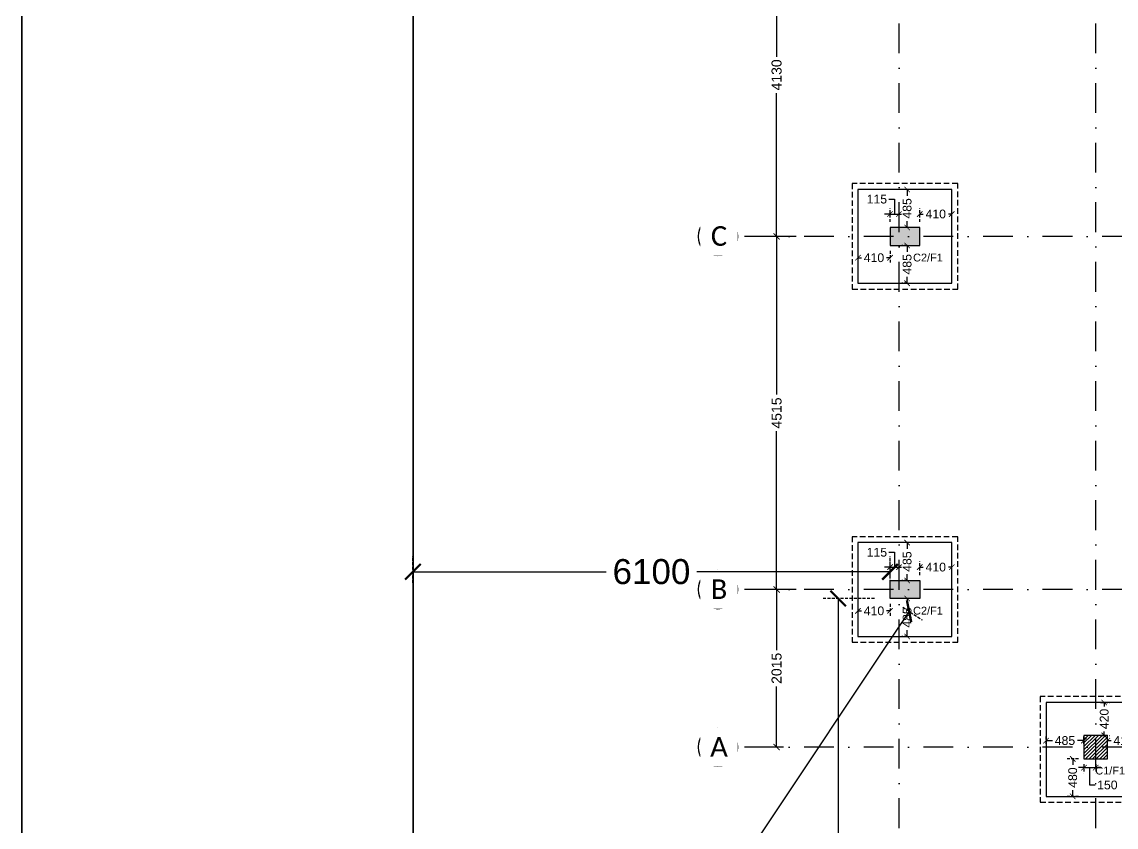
# Model space of a CAD drawing. Header units: millimetres. Extents: x -176651 to 954389, y -469666 to 486614.
# Drawn here: x 810842 to 824833, y 165472 to 175768 of the extents above; entities that cross this region are included whole.
import ezdxf
from ezdxf.xclip import XClip

# ---------------------------------------------------------------- set-up
doc = ezdxf.new("R2010")
doc.units = ezdxf.units.MM
doc.header["$LTSCALE"] = 150
doc.header["$XCLIPFRAME"] = 2
for name, pattern in [('1625E_Grid$0$DASHDOTX2', [50.8, 25.4, -12.7, 0, -12.7]), ('3BHK-W(SB)$0$HIDDEN', [0.375, 0.25, -0.125]), ('HIDDEN2', [4.7625, 3.175, -1.5875])]:
    doc.linetypes.add(name, pattern=pattern)
for name, color, linetype in [('1625E_Columns$0$ad-Column', 3, 'Continuous'), ('1625E_Columns$0$ad-Column Hatch', 125, 'Continuous'), ('1625E_Columns$0$ad-RCC', 3, 'Continuous'), ('1625E_Columns$0$ad-RCC Hatch', 125, 'Continuous'), ('1625E_Grid$0$ad-Grid', 8, '1625E_Grid$0$DASHDOTX2'), ('1625E_Grid$0$ad-Text main', 7, 'Continuous'), ('ad-Footing line', 2, 'Continuous'), ('ad-Foundation text', 4, 'Continuous'), ('ad-Internal Dimensions', 6, 'Continuous'), ('ad-PCC line', 8, 'HIDDEN2'), ("Plot's Boundary$0$ad-Road", 8, 'Continuous'), ("Plot's Boundary$0$ad-Road Hatch", 8, 'Continuous')]:
    doc.layers.add(name, color=color, linetype=linetype)
doc.layers.add('1625E_Grid$0$ad-Dimension', color=7, linetype='Continuous', lineweight=0, true_color=0x0000f9)
doc.layers.add('ad-Dimension', color=5, linetype='Continuous', true_color=0x0000ff)
doc.layers.add("Plot's Boundary$0$ad-Plot Boundary", color=6, linetype='Continuous', true_color=0xff00ff)
doc.styles.add('1625E_Grid$0$Standard', font='arial.ttf')
doc.styles.get("Standard").update_dxf_attribs({"font": 'arial.ttf'})
doc.dimstyles.new('1625E_Grid$0$A-75-DIM-INT (Framing)', dxfattribs={"dimscale": 100, "dimtxt": 1.6, "dimasz": 1, "dimexe": 1, "dimexo": 1, "dimgap": 0.5, "dimtad": 0, "dimdec": 0, "dimdsep": 46, "dimtxsty": '1625E_Grid$0$Standard', "dimblk": '1625E_Grid$0$_ArchTick', "dimcen": 0.025, "dimclrd": 5, "dimclre": 5, "dimclrt": 256, "dimazin": 2, "dimtfac": 1, "dimtdec": 0, "dimtmove": 1, "dimatfit": 0, "dimldrblk": '1625E_Grid$0$_ArchTick', "dimfxl": 1, "dimfxlon": 1, "dimtfill": 1, "dimtolj": 1, "dimtzin": 0, "dimarcsym": 0})
doc.dimstyles.new('A-75-DIM-INT (Framing)', dxfattribs={"dimscale": 100, "dimtxt": 1.6, "dimasz": 1, "dimexe": 1, "dimexo": 1, "dimgap": 0.5, "dimtad": 0, "dimdec": 0, "dimdsep": 46, "dimtxsty": 'Standard', "dimblk": 'ARCHTICK', "dimcen": 0.025, "dimclrd": 5, "dimclre": 5, "dimclrt": 256, "dimazin": 2, "dimtfac": 1, "dimtdec": 0, "dimtmove": 1, "dimatfit": 0, "dimldrblk": 'ARCHTICK', "dimfxl": 1, "dimfxlon": 1, "dimtfill": 1, "dimtolj": 1, "dimtzin": 0, "dimarcsym": 0})

# ---------------------------------------------------------------- blocks, each defined once
blk = doc.blocks.new('1625E_Grid$0$_ArchTick')
at = {"color": 0, "linetype": 'ByBlock', "const_width": 0.15}
blk.add_lwpolyline([(-0.5, -0.5), (0.5, 0.5)], dxfattribs=at)
blk = doc.blocks.new('*D244')
at = {"layer": '1625E_Grid$0$ad-Dimension', "lineweight": -2, "transparency": 16777216}
for p, q in [((-1202, 8760), (-1530, 8760)), ((-1450, 8760), (-1450, 6928)), ((-1450, 4630), (-1450, 6462)), ((-1202, 4630), (-1530, 4630))]:
    blk.add_line(p, q, dxfattribs=at)
at = {"layer": 'Defpoints', "color": 0, "transparency": 16777216}
for p in [(-1122, 8760), (-1450, 4630), (-1122, 4630)]:
    blk.add_point(p, dxfattribs=at)
at = {"layer": '1625E_Grid$0$ad-Dimension', "lineweight": -2, "transparency": 16777216, "xscale": 80, "yscale": 80, "zscale": 80}
for p, rotation in [((-1450, 8760), 90), ((-1450, 4630), 270)]:
    blk.add_blockref('1625E_Grid$0$_ArchTick', p, dxfattribs=dict(at, rotation=rotation))
at = {"layer": '1625E_Grid$0$ad-Dimension', "transparency": 16777216, "insert": (-1450, 6695), "char_height": 128, "attachment_point": 5, "rotation": 90, "style": '1625E_Grid$0$Standard', "bg_fill": 3, "box_fill_scale": 1.1, "bg_fill_color": 257, "bg_fill_transparency": 0}
blk.add_mtext('\\A1;4130', dxfattribs=at)
blk = doc.blocks.new('*D245')
at = {"layer": '1625E_Grid$0$ad-Dimension', "lineweight": -2, "transparency": 16777216}
for p, q in [((-1202, 4630), (-1530, 4630)), ((-1450, 4630), (-1450, 2607)), ((-1450, 115), (-1450, 2138)), ((-1202, 115), (-1530, 115))]:
    blk.add_line(p, q, dxfattribs=at)
at = {"layer": 'Defpoints', "color": 0, "transparency": 16777216}
for p in [(-1122, 4630), (-1450, 115), (-1122, 115)]:
    blk.add_point(p, dxfattribs=at)
at = {"layer": '1625E_Grid$0$ad-Dimension', "lineweight": -2, "transparency": 16777216, "xscale": 80, "yscale": 80, "zscale": 80}
for p, rotation in [((-1450, 4630), 90), ((-1450, 115), 270)]:
    blk.add_blockref('1625E_Grid$0$_ArchTick', p, dxfattribs=dict(at, rotation=rotation))
at = {"layer": '1625E_Grid$0$ad-Dimension', "transparency": 16777216, "insert": (-1450, 2372), "char_height": 128, "attachment_point": 5, "rotation": 90, "style": '1625E_Grid$0$Standard', "bg_fill": 3, "box_fill_scale": 1.1, "bg_fill_color": 257, "bg_fill_transparency": 0}
blk.add_mtext('\\A1;4515', dxfattribs=at)
blk = doc.blocks.new('*D246')
at = {"layer": '1625E_Grid$0$ad-Dimension', "lineweight": -2, "transparency": 16777216}
for p, q in [((-1202, 115), (-1530, 115)), ((-1450, 115), (-1450, -660)), ((-1450, -1900), (-1450, -1125)), ((-1364, -1900), (-1530, -1900))]:
    blk.add_line(p, q, dxfattribs=at)
at = {"layer": 'Defpoints', "color": 0, "transparency": 16777216}
for p in [(-1122, 115), (-1450, -1900), (-1284, -1900)]:
    blk.add_point(p, dxfattribs=at)
at = {"layer": '1625E_Grid$0$ad-Dimension', "lineweight": -2, "transparency": 16777216, "xscale": 80, "yscale": 80, "zscale": 80}
for p, rotation in [((-1450, 115), 90), ((-1450, -1900), 270)]:
    blk.add_blockref('1625E_Grid$0$_ArchTick', p, dxfattribs=dict(at, rotation=rotation))
at = {"layer": '1625E_Grid$0$ad-Dimension', "transparency": 16777216, "insert": (-1450, -893), "char_height": 128, "attachment_point": 5, "rotation": 90, "style": '1625E_Grid$0$Standard', "bg_fill": 3, "box_fill_scale": 1.1, "bg_fill_color": 256, "bg_fill_true_color": 13158600, "bg_fill_transparency": 0}
blk.add_mtext('\\A1;2015', dxfattribs=at)
blk = doc.blocks.new('1625E_Columns$0$A$C42b14ea2')
at = {"layer": '1625E_Columns$0$ad-RCC Hatch', "transparency": 33554687}
h = blk.add_hatch(dxfattribs=at)
h.set_pattern_fill('ANSI31', color=256, scale=10)
h.set_pattern_definition([(45, (13250, 8645), (-22.45064, 22.45064), [])])
h.paths.add_polyline_path([(0, 0), (300, 0), (300, 300), (0, 300)])
at = {"layer": '1625E_Columns$0$ad-RCC'}
blk.add_lwpolyline([(0, 0), (300, 0), (300, 300), (0, 300)], close=True, dxfattribs=at)
blk = doc.blocks.new('1625E_Columns$0$zw$6AA0')
at = {"layer": '1625E_Columns$0$ad-Column Hatch', "transparency": 33554687}
h = blk.add_hatch(color=256, dxfattribs=at)
h.dxf.hatch_style = 1
h.paths.add_polyline_path([(0, -230), (380, -230), (380, 0), (0, 0)])
at = {"layer": '1625E_Columns$0$ad-Column'}
blk.add_lwpolyline([(0, -230), (380, -230), (380, 0), (0, 0)], close=True, dxfattribs=at)
blk = doc.blocks.new('1625E_Columns')
at = {"layer": '1625E_Columns$0$ad-Column'}
for p, rotation in [((0, 13620), 359.9999999999993), ((0, 4745), 359.9999999999993), ((12120, 0), 179.9999999999997)]:
    blk.add_blockref('1625E_Columns$0$zw$6AA0', p, dxfattribs=dict(at, rotation=rotation))
at = {"layer": '1625E_Columns$0$ad-Column', "xscale": -1}
for p, rotation in [((4560, 13620), 359.9999999999997), ((7240, 13620), 359.9999999999997), ((12120, 13620), 359.9999999999997), ((0, 8645), 179.9999999999998), ((3210, 8875), 359.9999999999997), ((7240, 8875), 359.9999999999997), ((11890, 8875), 90), ((5110, 4745), 359.9999999999997), ((8310, 4745), 90), ((11890, 4745), 90), ((0, 0), 179.9999999999998), ((4730, 0), 180), ((8160, 0), 180)]:
    blk.add_blockref('1625E_Columns$0$zw$6AA0', p, dxfattribs=dict(at, rotation=rotation))
at = {"layer": '1625E_Columns$0$ad-RCC', "xscale": -1, "rotation": 180}
for p in [(13240, 13620), (13240, 4745)]:
    blk.add_blockref('1625E_Columns$0$A$C42b14ea2', p, dxfattribs=at)
at = {"layer": '1625E_Columns$0$ad-RCC'}
for p in [(13240, 8645), (2480, -2050), (8240, -2050), (11820, -2050), (13240, -2050)]:
    blk.add_blockref('1625E_Columns$0$A$C42b14ea2', p, dxfattribs=at)
blk = doc.blocks.new('zw$D00E')
at = {"layer": 'ad-Footing line'}
for points in [[(-12530, -9590), (-11330, -9590), (-11330, -8390), (-12530, -8390)], [(-12530, -14105), (-11330, -14105), (-11330, -12905), (-12530, -12905)], [(-10125, -16150), (-8925, -16150), (-8925, -14950), (-10125, -14950)]]:
    blk.add_lwpolyline(points, close=True, dxfattribs=at)
at = {"layer": 'ad-PCC line', "ltscale": 0.15}
for points in [[(-12605, -9665), (-11255, -9665), (-11255, -8315), (-12605, -8315)], [(-12605, -14180), (-11255, -14180), (-11255, -12830), (-12605, -12830)], [(-10200, -16225), (-8850, -16225), (-8850, -14875), (-10200, -14875)]]:
    blk.add_lwpolyline(points, close=True, dxfattribs=at)
blk = doc.blocks.new('zw$3F63')
at = {"layer": 'ad-Foundation text', "char_height": 100, "width": 349.31, "attachment_point": 5}
for s, insert in [('\\pxt5;C2/F1', (-11635, -386)), ('\\pxt5;C2/F1', (-7455, -386)), ('\\pxt5;C2/F1', (-4775, -386)), ('\\pxt5;C2/F1', (105, -386)), ('\\pxt5;C1/F1', (1535, -386)), ('\\pxt5;C2/F1', (-11635, -5131)), ('\\pxt5;C2/F2', (-8805, -5131)), ('\\pxt5;C2/F2', (-4775, -5131)), ('\\pxt5;C1/F1', (1535, -5131)), ('\\pxt5;C2/F1', (105, -5281)), ('\\pxt5;C2/F1', (-11635, -9261)), ('\\pxt5;C2/F2', (-6905, -9261)), ('\\pxt5;C1/F1', (1535, -9261)), ('\\pxt5;C2/F2', (-3475, -9411)), ('\\pxt5;C2/F1', (105, -9411)), ('\\pxt5;C2/F1', (-11635, -13776)), ('\\pxt5;C2/F1', (-6905, -13795)), ('\\pxt5;C2/F1', (-3475, -13776)), ('\\pxt5;C2/F1', (105, -13776)), ('\\pxt5;C1/F1', (-9305, -15821)), ('\\pxt5;C1/F1', (-3475, -15821)), ('\\pxt5;C1/F1', (105, -15821)), ('\\pxt5;C1/F1', (1535, -15821))]:
    blk.add_mtext(s, dxfattribs=dict(at, insert=insert))
blk = doc.blocks.new('_ArchTick')
at = {"color": 0, "linetype": 'ByBlock', "const_width": 0.15}
blk.add_lwpolyline([(-0.5, -0.5), (0.5, 0.5)], dxfattribs=at)
blk = doc.blocks.new('*D58')
at = {"layer": 'ad-Internal Dimensions', "lineweight": -2, "transparency": 16777216}
for p, q in [((-12134, -8514), (-12064, -8514)), ((-12064, -8514), (-12062, -8704)), ((-12120, -8704), (-12190, -8704)), ((-12120, -8704), (-12005, -8704)), ((-12005, -8704), (-11935, -8704))]:
    blk.add_line(p, q, dxfattribs=at)
at = {"layer": 'ad-Internal Dimensions', "linetype": '3BHK-W(SB)$0$HIDDEN', "lineweight": -2, "transparency": 16777216}
for p, q in [((-12120, -8805), (-12120, -8634)), ((-12005, -8805), (-12005, -8634))]:
    blk.add_line(p, q, dxfattribs=at)
at = {"layer": 'Defpoints', "color": 0, "transparency": 16777216}
for p in [(-12005, -8704), (-12120, -8875), (-12005, -8875)]:
    blk.add_point(p, dxfattribs=at)
at = {"layer": 'ad-Internal Dimensions', "lineweight": -2, "transparency": 16777216, "xscale": 70, "yscale": 70, "zscale": 70}
blk.add_blockref('_ArchTick', (-12120, -8704), dxfattribs=at)
at = {"layer": 'ad-Internal Dimensions', "lineweight": -2, "transparency": 16777216, "xscale": 70, "yscale": 70, "zscale": 70, "rotation": 180}
blk.add_blockref('_ArchTick', (-12005, -8704), dxfattribs=at)
at = {"layer": 'ad-Internal Dimensions', "transparency": 16777216, "insert": (-12288, -8514), "char_height": 112, "attachment_point": 5, "bg_fill": 3, "box_fill_scale": 1.1, "bg_fill_color": 257, "bg_fill_transparency": 0}
blk.add_mtext('\\A1;115', dxfattribs=at)
blk = doc.blocks.new('*D59')
at = {"layer": 'ad-Internal Dimensions', "linetype": '3BHK-W(SB)$0$HIDDEN', "lineweight": -2, "transparency": 16777216}
for p, q in [((-11901, -9105), (-11971, -9105)), ((-11901, -9590), (-11971, -9590))]:
    blk.add_line(p, q, dxfattribs=at)
at = {"layer": 'ad-Internal Dimensions', "lineweight": -2, "transparency": 16777216}
for p, q in [((-11901, -9105), (-11901, -9186)), ((-11901, -9590), (-11901, -9509))]:
    blk.add_line(p, q, dxfattribs=at)
at = {"layer": 'Defpoints', "color": 0, "transparency": 16777216}
for p in [(-11840, -9105), (-11901, -9590), (-11840, -9590)]:
    blk.add_point(p, dxfattribs=at)
at = {"layer": 'ad-Internal Dimensions', "lineweight": -2, "transparency": 16777216, "xscale": 70, "yscale": 70, "zscale": 70}
for p, rotation in [((-11901, -9105), 90), ((-11901, -9590), 270)]:
    blk.add_blockref('_ArchTick', p, dxfattribs=dict(at, rotation=rotation))
at = {"layer": 'ad-Internal Dimensions', "transparency": 16777216, "insert": (-11901, -9347), "char_height": 112, "attachment_point": 5, "rotation": 90, "bg_fill": 3, "box_fill_scale": 1.1, "bg_fill_color": 257, "bg_fill_transparency": 0}
blk.add_mtext('\\A1;485', dxfattribs=at)
blk = doc.blocks.new('*D60')
at = {"layer": 'ad-Internal Dimensions', "linetype": '3BHK-W(SB)$0$HIDDEN', "lineweight": -2, "transparency": 16777216}
for p, q in [((-11901, -8390), (-11971, -8390)), ((-11901, -8875), (-11971, -8875))]:
    blk.add_line(p, q, dxfattribs=at)
at = {"layer": 'ad-Internal Dimensions', "lineweight": -2, "transparency": 16777216}
for p, q in [((-11901, -8390), (-11901, -8471)), ((-11901, -8875), (-11901, -8794))]:
    blk.add_line(p, q, dxfattribs=at)
at = {"layer": 'Defpoints', "color": 0, "transparency": 16777216}
for p in [(-11901, -8390), (-11840, -8390), (-11840, -8875)]:
    blk.add_point(p, dxfattribs=at)
at = {"layer": 'ad-Internal Dimensions', "lineweight": -2, "transparency": 16777216, "xscale": 70, "yscale": 70, "zscale": 70}
for p, rotation in [((-11901, -8390), 90), ((-11901, -8875), 270)]:
    blk.add_blockref('_ArchTick', p, dxfattribs=dict(at, rotation=rotation))
at = {"layer": 'ad-Internal Dimensions', "transparency": 16777216, "insert": (-11901, -8632), "char_height": 112, "attachment_point": 5, "rotation": 90, "bg_fill": 3, "box_fill_scale": 1.1, "bg_fill_color": 257, "bg_fill_transparency": 0}
blk.add_mtext('\\A1;485', dxfattribs=at)
blk = doc.blocks.new('*D61')
at = {"layer": 'ad-Internal Dimensions', "linetype": '3BHK-W(SB)$0$HIDDEN', "lineweight": -2, "transparency": 16777216}
for p, q in [((-12530, -9175), (-12530, -9333)), ((-12120, -9175), (-12120, -9333))]:
    blk.add_line(p, q, dxfattribs=at)
at = {"layer": 'ad-Internal Dimensions', "lineweight": -2, "transparency": 16777216}
for p, q in [((-12530, -9263), (-12486, -9263)), ((-12120, -9263), (-12164, -9263))]:
    blk.add_line(p, q, dxfattribs=at)
at = {"layer": 'Defpoints', "color": 0, "transparency": 16777216}
for p in [(-12530, -9105), (-12120, -9105)]:
    blk.add_point(p, dxfattribs=at)
at = {"layer": 'ad-Internal Dimensions', "lineweight": -2, "transparency": 16777216, "xscale": 70, "yscale": 70, "zscale": 70, "rotation": 180}
blk.add_blockref('_ArchTick', (-12530, -9263), dxfattribs=at)
at = {"layer": 'ad-Internal Dimensions', "lineweight": -2, "transparency": 16777216, "xscale": 70, "yscale": 70, "zscale": 70}
blk.add_blockref('_ArchTick', (-12120, -9263), dxfattribs=at)
at = {"layer": 'ad-Internal Dimensions', "transparency": 16777216, "insert": (-12325, -9263), "char_height": 112, "attachment_point": 5, "bg_fill": 3, "box_fill_scale": 1.1, "bg_fill_color": 257, "bg_fill_transparency": 0}
blk.add_mtext('\\A1;410', dxfattribs=at)
at = {"layer": 'Defpoints', "color": 0, "transparency": 16777216}
blk.add_point((-12530, -9263), dxfattribs=at)
blk = doc.blocks.new('*D62')
at = {"layer": 'ad-Internal Dimensions', "linetype": '3BHK-W(SB)$0$HIDDEN', "lineweight": -2, "transparency": 16777216}
for p, q in [((-11740, -8805), (-11740, -8634)), ((-11330, -8805), (-11330, -8634))]:
    blk.add_line(p, q, dxfattribs=at)
at = {"layer": 'ad-Internal Dimensions', "lineweight": -2, "transparency": 16777216}
for p, q in [((-11740, -8704), (-11696, -8704)), ((-11330, -8704), (-11374, -8704))]:
    blk.add_line(p, q, dxfattribs=at)
at = {"layer": 'Defpoints', "color": 0, "transparency": 16777216}
for p in [(-11740, -8875), (-11330, -8875)]:
    blk.add_point(p, dxfattribs=at)
at = {"layer": 'ad-Internal Dimensions', "lineweight": -2, "transparency": 16777216, "xscale": 70, "yscale": 70, "zscale": 70, "rotation": 180}
blk.add_blockref('_ArchTick', (-11740, -8704), dxfattribs=at)
at = {"layer": 'ad-Internal Dimensions', "lineweight": -2, "transparency": 16777216, "xscale": 70, "yscale": 70, "zscale": 70}
blk.add_blockref('_ArchTick', (-11330, -8704), dxfattribs=at)
at = {"layer": 'ad-Internal Dimensions', "transparency": 16777216, "insert": (-11535, -8704), "char_height": 112, "attachment_point": 5, "bg_fill": 3, "box_fill_scale": 1.1, "bg_fill_color": 257, "bg_fill_transparency": 0}
blk.add_mtext('\\A1;410', dxfattribs=at)
at = {"layer": 'Defpoints', "color": 0, "transparency": 16777216}
blk.add_point((-11740, -8704), dxfattribs=at)
blk = doc.blocks.new('*D63')
at = {"layer": 'ad-Internal Dimensions', "lineweight": -2, "transparency": 16777216}
for p, q in [((-12134, -13029), (-12064, -13029)), ((-12064, -13029), (-12063, -13219)), ((-12120, -13219), (-12190, -13219)), ((-12120, -13219), (-12005, -13219)), ((-12005, -13219), (-11935, -13219))]:
    blk.add_line(p, q, dxfattribs=at)
at = {"layer": 'ad-Internal Dimensions', "linetype": '3BHK-W(SB)$0$HIDDEN', "lineweight": -2, "transparency": 16777216}
for p, q in [((-12120, -13320), (-12120, -13149)), ((-12005, -13320), (-12005, -13149))]:
    blk.add_line(p, q, dxfattribs=at)
at = {"layer": 'Defpoints', "color": 0, "transparency": 16777216}
for p in [(-12005, -13219), (-12120, -13390), (-12005, -13390)]:
    blk.add_point(p, dxfattribs=at)
at = {"layer": 'ad-Internal Dimensions', "lineweight": -2, "transparency": 16777216, "xscale": 70, "yscale": 70, "zscale": 70}
blk.add_blockref('_ArchTick', (-12120, -13219), dxfattribs=at)
at = {"layer": 'ad-Internal Dimensions', "lineweight": -2, "transparency": 16777216, "xscale": 70, "yscale": 70, "zscale": 70, "rotation": 180}
blk.add_blockref('_ArchTick', (-12005, -13219), dxfattribs=at)
at = {"layer": 'ad-Internal Dimensions', "transparency": 16777216, "insert": (-12288, -13029), "char_height": 112, "attachment_point": 5, "bg_fill": 3, "box_fill_scale": 1.1, "bg_fill_color": 257, "bg_fill_transparency": 0}
blk.add_mtext('\\A1;115', dxfattribs=at)
blk = doc.blocks.new('*D64')
at = {"layer": 'ad-Internal Dimensions', "linetype": '3BHK-W(SB)$0$HIDDEN', "lineweight": -2, "transparency": 16777216}
for p, q in [((-11901, -13620), (-11971, -13620)), ((-11901, -14105), (-11971, -14105))]:
    blk.add_line(p, q, dxfattribs=at)
at = {"layer": 'ad-Internal Dimensions', "lineweight": -2, "transparency": 16777216}
for p, q in [((-11901, -13620), (-11901, -13701)), ((-11901, -14105), (-11901, -14024))]:
    blk.add_line(p, q, dxfattribs=at)
at = {"layer": 'Defpoints', "color": 0, "transparency": 16777216}
for p in [(-11840, -13620), (-11901, -14105), (-11840, -14105)]:
    blk.add_point(p, dxfattribs=at)
at = {"layer": 'ad-Internal Dimensions', "lineweight": -2, "transparency": 16777216, "xscale": 70, "yscale": 70, "zscale": 70}
for p, rotation in [((-11901, -13620), 90), ((-11901, -14105), 270)]:
    blk.add_blockref('_ArchTick', p, dxfattribs=dict(at, rotation=rotation))
at = {"layer": 'ad-Internal Dimensions', "transparency": 16777216, "insert": (-11901, -13863), "char_height": 112, "attachment_point": 5, "rotation": 90, "bg_fill": 3, "box_fill_scale": 1.1, "bg_fill_color": 257, "bg_fill_transparency": 0}
blk.add_mtext('\\A1;485', dxfattribs=at)
blk = doc.blocks.new('*D65')
at = {"layer": 'ad-Internal Dimensions', "linetype": '3BHK-W(SB)$0$HIDDEN', "lineweight": -2, "transparency": 16777216}
for p, q in [((-11901, -12905), (-11971, -12905)), ((-11901, -13390), (-11971, -13390))]:
    blk.add_line(p, q, dxfattribs=at)
at = {"layer": 'ad-Internal Dimensions', "lineweight": -2, "transparency": 16777216}
for p, q in [((-11901, -12905), (-11901, -12986)), ((-11901, -13390), (-11901, -13309))]:
    blk.add_line(p, q, dxfattribs=at)
at = {"layer": 'Defpoints', "color": 0, "transparency": 16777216}
for p in [(-11901, -12905), (-11840, -12905), (-11840, -13390)]:
    blk.add_point(p, dxfattribs=at)
at = {"layer": 'ad-Internal Dimensions', "lineweight": -2, "transparency": 16777216, "xscale": 70, "yscale": 70, "zscale": 70}
for p, rotation in [((-11901, -12905), 90), ((-11901, -13390), 270)]:
    blk.add_blockref('_ArchTick', p, dxfattribs=dict(at, rotation=rotation))
at = {"layer": 'ad-Internal Dimensions', "transparency": 16777216, "insert": (-11901, -13148), "char_height": 112, "attachment_point": 5, "rotation": 90, "bg_fill": 3, "box_fill_scale": 1.1, "bg_fill_color": 257, "bg_fill_transparency": 0}
blk.add_mtext('\\A1;485', dxfattribs=at)
blk = doc.blocks.new('*D66')
at = {"layer": 'ad-Internal Dimensions', "linetype": '3BHK-W(SB)$0$HIDDEN', "lineweight": -2, "transparency": 16777216}
for p, q in [((-12530, -13690), (-12530, -13848)), ((-12120, -13690), (-12120, -13848))]:
    blk.add_line(p, q, dxfattribs=at)
at = {"layer": 'ad-Internal Dimensions', "lineweight": -2, "transparency": 16777216}
for p, q in [((-12530, -13778), (-12486, -13778)), ((-12120, -13778), (-12164, -13778))]:
    blk.add_line(p, q, dxfattribs=at)
at = {"layer": 'Defpoints', "color": 0, "transparency": 16777216}
for p in [(-12530, -13620), (-12120, -13620)]:
    blk.add_point(p, dxfattribs=at)
at = {"layer": 'ad-Internal Dimensions', "lineweight": -2, "transparency": 16777216, "xscale": 70, "yscale": 70, "zscale": 70, "rotation": 180}
blk.add_blockref('_ArchTick', (-12530, -13778), dxfattribs=at)
at = {"layer": 'ad-Internal Dimensions', "lineweight": -2, "transparency": 16777216, "xscale": 70, "yscale": 70, "zscale": 70}
blk.add_blockref('_ArchTick', (-12120, -13778), dxfattribs=at)
at = {"layer": 'ad-Internal Dimensions', "transparency": 16777216, "insert": (-12325, -13778), "char_height": 112, "attachment_point": 5, "bg_fill": 3, "box_fill_scale": 1.1, "bg_fill_color": 257, "bg_fill_transparency": 0}
blk.add_mtext('\\A1;410', dxfattribs=at)
at = {"layer": 'Defpoints', "color": 0, "transparency": 16777216}
blk.add_point((-12530, -13778), dxfattribs=at)
blk = doc.blocks.new('*D67')
at = {"layer": 'ad-Internal Dimensions', "linetype": '3BHK-W(SB)$0$HIDDEN', "lineweight": -2, "transparency": 16777216}
for p, q in [((-11740, -13320), (-11740, -13149)), ((-11330, -13320), (-11330, -13149))]:
    blk.add_line(p, q, dxfattribs=at)
at = {"layer": 'ad-Internal Dimensions', "lineweight": -2, "transparency": 16777216}
for p, q in [((-11740, -13219), (-11696, -13219)), ((-11330, -13219), (-11374, -13219))]:
    blk.add_line(p, q, dxfattribs=at)
at = {"layer": 'Defpoints', "color": 0, "transparency": 16777216}
for p in [(-11740, -13390), (-11330, -13390)]:
    blk.add_point(p, dxfattribs=at)
at = {"layer": 'ad-Internal Dimensions', "lineweight": -2, "transparency": 16777216, "xscale": 70, "yscale": 70, "zscale": 70, "rotation": 180}
blk.add_blockref('_ArchTick', (-11740, -13219), dxfattribs=at)
at = {"layer": 'ad-Internal Dimensions', "lineweight": -2, "transparency": 16777216, "xscale": 70, "yscale": 70, "zscale": 70}
blk.add_blockref('_ArchTick', (-11330, -13219), dxfattribs=at)
at = {"layer": 'ad-Internal Dimensions', "transparency": 16777216, "insert": (-11535, -13219), "char_height": 112, "attachment_point": 5, "bg_fill": 3, "box_fill_scale": 1.1, "bg_fill_color": 257, "bg_fill_transparency": 0}
blk.add_mtext('\\A1;410', dxfattribs=at)
at = {"layer": 'Defpoints', "color": 0, "transparency": 16777216}
blk.add_point((-11740, -13219), dxfattribs=at)
blk = doc.blocks.new('*D120')
at = {"layer": 'ad-Internal Dimensions', "linetype": '3BHK-W(SB)$0$HIDDEN', "lineweight": -2, "transparency": 16777216}
for p, q in [((-9340, -15480), (-9340, -15367)), ((-8925, -15480), (-8925, -15367))]:
    blk.add_line(p, q, dxfattribs=at)
at = {"layer": 'ad-Internal Dimensions', "lineweight": -2, "transparency": 16777216}
for p, q in [((-9340, -15437), (-9294, -15437)), ((-8925, -15437), (-8971, -15437))]:
    blk.add_line(p, q, dxfattribs=at)
at = {"layer": 'ad-Internal Dimensions', "lineweight": -2, "transparency": 16777216, "xscale": 70, "yscale": 70, "zscale": 70, "rotation": 180}
blk.add_blockref('_ArchTick', (-9340, -15437), dxfattribs=at)
at = {"layer": 'ad-Internal Dimensions', "lineweight": -2, "transparency": 16777216, "xscale": 70, "yscale": 70, "zscale": 70}
blk.add_blockref('_ArchTick', (-8925, -15437), dxfattribs=at)
at = {"layer": 'ad-Internal Dimensions', "transparency": 16777216, "insert": (-9133, -15437), "char_height": 112, "attachment_point": 5, "bg_fill": 3, "box_fill_scale": 1.1, "bg_fill_color": 257, "bg_fill_transparency": 0}
blk.add_mtext('\\A1;415', dxfattribs=at)
at = {"layer": 'Defpoints', "color": 0, "transparency": 16777216}
for p in [(-8925, -15437), (-9340, -15550), (-8925, -15550)]:
    blk.add_point(p, dxfattribs=at)
blk = doc.blocks.new('*D121')
at = {"layer": 'ad-Internal Dimensions', "linetype": '3BHK-W(SB)$0$HIDDEN', "lineweight": -2, "transparency": 16777216}
for p, q in [((-9710, -15670), (-9854, -15670)), ((-9710, -16150), (-9854, -16150))]:
    blk.add_line(p, q, dxfattribs=at)
at = {"layer": 'ad-Internal Dimensions', "lineweight": -2, "transparency": 16777216}
for p, q in [((-9784, -15670), (-9784, -15749)), ((-9784, -16150), (-9784, -16071))]:
    blk.add_line(p, q, dxfattribs=at)
at = {"layer": 'Defpoints', "color": 0, "transparency": 16777216}
for p in [(-9640, -15670), (-9784, -16150), (-9640, -16150)]:
    blk.add_point(p, dxfattribs=at)
at = {"layer": 'ad-Internal Dimensions', "lineweight": -2, "transparency": 16777216, "xscale": 70, "yscale": 70, "zscale": 70}
for p, rotation in [((-9784, -15670), 90), ((-9784, -16150), 270)]:
    blk.add_blockref('_ArchTick', p, dxfattribs=dict(at, rotation=rotation))
at = {"layer": 'ad-Internal Dimensions', "transparency": 16777216, "insert": (-9784, -15910), "char_height": 112, "attachment_point": 5, "rotation": 90, "bg_fill": 3, "box_fill_scale": 1.1, "bg_fill_color": 257, "bg_fill_transparency": 0}
blk.add_mtext('\\A1;480', dxfattribs=at)
blk = doc.blocks.new('*D122')
at = {"layer": 'ad-Internal Dimensions', "linetype": '3BHK-W(SB)$0$HIDDEN', "lineweight": -2, "transparency": 16777216}
for p, q in [((-9428, -14950), (-9311, -14950)), ((-9428, -15370), (-9311, -15370))]:
    blk.add_line(p, q, dxfattribs=at)
at = {"layer": 'ad-Internal Dimensions', "lineweight": -2, "transparency": 16777216}
for p, q in [((-9381, -14950), (-9381, -14999)), ((-9381, -15370), (-9381, -15321))]:
    blk.add_line(p, q, dxfattribs=at)
at = {"layer": 'ad-Internal Dimensions', "lineweight": -2, "transparency": 16777216, "xscale": 70, "yscale": 70, "zscale": 70}
for p, rotation in [((-9381, -14950), 90), ((-9381, -15370), 270)]:
    blk.add_blockref('_ArchTick', p, dxfattribs=dict(at, rotation=rotation))
at = {"layer": 'ad-Internal Dimensions', "transparency": 16777216, "insert": (-9381, -15160), "char_height": 112, "attachment_point": 5, "rotation": 90, "bg_fill": 3, "box_fill_scale": 1.1, "bg_fill_color": 257, "bg_fill_transparency": 0}
blk.add_mtext('\\A1;420', dxfattribs=at)
at = {"layer": 'Defpoints', "color": 0, "transparency": 16777216}
for p in [(-9498, -14950), (-9381, -14950), (-9498, -15370)]:
    blk.add_point(p, dxfattribs=at)
blk = doc.blocks.new('*D123')
at = {"layer": 'ad-Internal Dimensions', "linetype": '3BHK-W(SB)$0$HIDDEN', "lineweight": -2, "transparency": 16777216}
for p, q in [((-10125, -15480), (-10125, -15367)), ((-9640, -15480), (-9640, -15367))]:
    blk.add_line(p, q, dxfattribs=at)
at = {"layer": 'ad-Internal Dimensions', "lineweight": -2, "transparency": 16777216}
for p, q in [((-10125, -15437), (-10044, -15437)), ((-9640, -15437), (-9721, -15437))]:
    blk.add_line(p, q, dxfattribs=at)
at = {"layer": 'Defpoints', "color": 0, "transparency": 16777216}
for p in [(-10125, -15437), (-10125, -15550), (-9640, -15550)]:
    blk.add_point(p, dxfattribs=at)
at = {"layer": 'ad-Internal Dimensions', "lineweight": -2, "transparency": 16777216, "xscale": 70, "yscale": 70, "zscale": 70, "rotation": 180}
blk.add_blockref('_ArchTick', (-10125, -15437), dxfattribs=at)
at = {"layer": 'ad-Internal Dimensions', "lineweight": -2, "transparency": 16777216, "xscale": 70, "yscale": 70, "zscale": 70}
blk.add_blockref('_ArchTick', (-9640, -15437), dxfattribs=at)
at = {"layer": 'ad-Internal Dimensions', "transparency": 16777216, "insert": (-9883, -15437), "char_height": 112, "attachment_point": 5, "bg_fill": 3, "box_fill_scale": 1.1, "bg_fill_color": 257, "bg_fill_transparency": 0}
blk.add_mtext('\\A1;485', dxfattribs=at)
blk = doc.blocks.new('*D124')
at = {"layer": 'ad-Internal Dimensions', "lineweight": -2, "transparency": 16777216}
for p, q in [((-9640, -15783), (-9710, -15783)), ((-9640, -15783), (-9490, -15783)), ((-9565, -16005), (-9565, -15783)), ((-9490, -15783), (-9420, -15783)), ((-9495, -16005), (-9565, -16005))]:
    blk.add_line(p, q, dxfattribs=at)
at = {"layer": 'ad-Internal Dimensions', "linetype": '3BHK-W(SB)$0$HIDDEN', "lineweight": -2, "transparency": 16777216}
for p, q in [((-9640, -15740), (-9640, -15853)), ((-9490, -15740), (-9490, -15853))]:
    blk.add_line(p, q, dxfattribs=at)
at = {"layer": 'Defpoints', "color": 0, "transparency": 16777216}
for p in [(-9640, -15670), (-9490, -15670), (-9490, -15783)]:
    blk.add_point(p, dxfattribs=at)
at = {"layer": 'ad-Internal Dimensions', "lineweight": -2, "transparency": 16777216, "xscale": 70, "yscale": 70, "zscale": 70}
blk.add_blockref('_ArchTick', (-9640, -15783), dxfattribs=at)
at = {"layer": 'ad-Internal Dimensions', "lineweight": -2, "transparency": 16777216, "xscale": 70, "yscale": 70, "zscale": 70, "rotation": 180}
blk.add_blockref('_ArchTick', (-9490, -15783), dxfattribs=at)
at = {"layer": 'ad-Internal Dimensions', "transparency": 16777216, "insert": (-9341, -16005), "char_height": 112, "attachment_point": 5, "bg_fill": 3, "box_fill_scale": 1.1, "bg_fill_color": 257, "bg_fill_transparency": 0}
blk.add_mtext('\\A1;150', dxfattribs=at)
blk = doc.blocks.new("Plot's Boundary$0$A$C4fb60e89")
at = {"layer": "Plot's Boundary$0$ad-Road Hatch", "ltscale": 5, "transparency": 33554687}
h = blk.add_hatch(dxfattribs=at)
h.set_pattern_fill('AR-HBONE', color=256, scale=15)
h.set_pattern_definition([(45, (-193247.7, -428758.8), (0, 2155.2615), [4572, -1524]), (135, (-192170.1, -427681.1), (2e-13, 2155.2615), [4572, -1524])])
h.paths.add_polyline_path([(175594, -250241), (169178, -249341), (167473, -249057), (167473, -138694), (101313, -138694), (101313, -199954), (101308, -237995), (101040, -268291), (101008, -280968), (101066, -293684), (101243, -311127), (100910, -319344), (100949, -333937), (100669, -366960), (100727, -390983), (100669, -404586), (100538, -420418), (100467, -428759), (92426, -427265), (92163, -427209), (92163, -321454), (24803, -321454), (24803, -412961), (15653, -411029), (15654, -321452), (-19535, -321452), (-34427, -319477), (-65207, -315395), (-171770, -301268), (-185854, -298333), (-193248, -296832), (-193244, -292908), (-191914, -285219), (-191839, -284679), (-183397, -286393), (-169723, -289243), (-53141, -304698), (-18730, -309262), (15653, -309262), (15653, 703), (24803, 1115), (24803, -129544), (92163, -129544), (92163, 15133), (101313, 17713), (101313, -129544), (167473, -129544), (167473, 35552), (175738, 37855), (175849, 28595), (175836, 25947), (175777, 14040), (175855, 2316), (175660, -18036), (175731, -34039), (175718, -46839), (175673, -63402), (175816, -82072), (175542, -106356), (175490, -124641), (175575, -145019), (175731, -168892), (175797, -181269), (175797, -192667), (175744, -208200), (175829, -223277), (175888, -234871)])
h.paths.add_polyline_path([(24803, -309264), (92163, -309264), (92163, -138694), (24803, -138694)], flags=16)
blk = doc.blocks.new("Plot's Boundary$0$zw$A88E")
at = {"layer": "Plot's Boundary$0$ad-Plot Boundary"}
for points in [[(-150934, -314069), (-117254, -314069), (-117254, -266699), (-150934, -266699)], [(-117254, -307369), (-83574, -307369), (-83574, -266699), (-117254, -266699)]]:
    blk.add_lwpolyline(points, close=True, dxfattribs=at)
blk = doc.blocks.new("Plot's Boundary")
at = {"layer": "Plot's Boundary$0$ad-Road", "ltscale": 5}
blk.add_blockref("Plot's Boundary$0$A$C4fb60e89", (191839, 428759), dxfattribs=at)
at = {"layer": "Plot's Boundary$0$ad-Plot Boundary", "ltscale": 5}
blk.add_blockref("Plot's Boundary$0$zw$A88E", (367577, 466614), dxfattribs=at)
blk = doc.blocks.new('*D298')
at = {"layer": 'ad-Dimension', "linetype": '3BHK-W(SB)$0$HIDDEN', "lineweight": -2, "transparency": 16777216}
for p, q in [((5900, 9150), (5237, 9150)), ((5900, 0), (5237, 0))]:
    blk.add_line(p, q, dxfattribs=at)
at = {"layer": 'ad-Dimension', "lineweight": -2, "transparency": 16777216}
for p, q in [((5437, 9150), (5437, 5152)), ((5437, 0), (5437, 3998))]:
    blk.add_line(p, q, dxfattribs=at)
at = {"layer": 'Defpoints', "color": 0, "transparency": 16777216}
for p in [(6100, 9150), (6100, 0), (5437, 0)]:
    blk.add_point(p, dxfattribs=at)
at = {"layer": 'ad-Dimension', "lineweight": -2, "transparency": 16777216, "xscale": 200, "yscale": 200, "zscale": 200}
for p, rotation in [((5437, 9150), 90), ((5437, 0), 270)]:
    blk.add_blockref('_ArchTick', p, dxfattribs=dict(at, rotation=rotation))
at = {"layer": 'ad-Dimension', "transparency": 16777216, "insert": (5437, 4575), "char_height": 320, "attachment_point": 5, "rotation": 90, "bg_fill": 3, "box_fill_scale": 1.1, "bg_fill_color": 256, "bg_fill_true_color": 13158600, "bg_fill_transparency": 0}
blk.add_mtext('\\A1;9150', dxfattribs=at)
blk = doc.blocks.new('*D299')
at = {"layer": 'ad-Dimension', "linetype": '3BHK-W(SB)$0$HIDDEN', "lineweight": -2, "transparency": 16777216}
for p, q in [((0, 9350), (0, 9692)), ((6100, 9350), (6100, 9692))]:
    blk.add_line(p, q, dxfattribs=at)
at = {"layer": 'ad-Dimension', "lineweight": -2, "transparency": 16777216}
for p, q in [((0, 9492), (2472, 9492)), ((6100, 9492), (3628, 9492))]:
    blk.add_line(p, q, dxfattribs=at)
at = {"layer": 'Defpoints', "color": 0, "transparency": 16777216}
for p in [(0, 9492), (0, 9150), (6100, 9150)]:
    blk.add_point(p, dxfattribs=at)
at = {"layer": 'ad-Dimension', "lineweight": -2, "transparency": 16777216, "xscale": 200, "yscale": 200, "zscale": 200, "rotation": 180}
blk.add_blockref('_ArchTick', (0, 9492), dxfattribs=at)
at = {"layer": 'ad-Dimension', "lineweight": -2, "transparency": 16777216, "xscale": 200, "yscale": 200, "zscale": 200}
blk.add_blockref('_ArchTick', (6100, 9492), dxfattribs=at)
at = {"layer": 'ad-Dimension', "transparency": 16777216, "insert": (3050, 9492), "char_height": 320, "attachment_point": 5, "bg_fill": 3, "box_fill_scale": 1.1, "bg_fill_color": 256, "bg_fill_true_color": 13158600, "bg_fill_transparency": 0}
blk.add_mtext('\\A1;6100', dxfattribs=at)
blk = doc.blocks.new('*D300')
at = {"layer": 'ad-Dimension', "lineweight": -2, "transparency": 16777216}
for p, q in [((6344, 8987), (3675, 4984)), ((244, -163), (2913, 3841))]:
    blk.add_line(p, q, dxfattribs=at)
at = {"layer": 'ad-Dimension', "linetype": '3BHK-W(SB)$0$HIDDEN', "lineweight": -2, "transparency": 16777216}
for p, q in [((6266, 9039), (6510, 8876)), ((166, -111), (410, -274))]:
    blk.add_line(p, q, dxfattribs=at)
at = {"layer": 'Defpoints', "color": 0, "transparency": 16777216}
for p in [(6100, 9150), (0, 0), (244, -163)]:
    blk.add_point(p, dxfattribs=at)
at = {"layer": 'ad-Dimension', "lineweight": -2, "transparency": 16777216, "xscale": 200, "yscale": 200, "zscale": 200}
for p, rotation in [((6344, 8987), 56.30993247402071), ((244, -163), 236.3099324740207)]:
    blk.add_blockref('_ArchTick', p, dxfattribs=dict(at, rotation=rotation))
at = {"layer": 'ad-Dimension', "transparency": 16777216, "insert": (3294, 4412), "char_height": 320, "attachment_point": 5, "rotation": 56.3099, "bg_fill": 3, "box_fill_scale": 1.1, "bg_fill_color": 256, "bg_fill_true_color": 13158600, "bg_fill_transparency": 0}
blk.add_mtext('\\A1;10997', dxfattribs=at)
blk = doc.blocks.new('1625E_Grid')
at = {"layer": '1625E_Grid$0$ad-Grid', "ltscale": 0.1}
for points in [[(115, -4460), (115, 16170)], [(2630, -4460), (2630, 16170)]]:
    blk.add_lwpolyline(points, dxfattribs=at)
at = {"layer": '1625E_Grid$0$ad-Grid', "color": 7, "linetype": 'ByBlock'}
for centre in [(-2200, 4630), (-2200, 115), (-2200, -1900)]:
    blk.add_circle(centre, 250, dxfattribs=at)
at = {"layer": '1625E_Grid$0$ad-Text main', "char_height": 250, "width": 227.385, "attachment_point": 5, "style": '1625E_Grid$0$Standard', "bg_fill": 2}
for s, insert in [('{\\fCalibri|b0|i0|c0|p34;C}', (-2186.5, 4634)), ('{\\fCalibri|b0|i0|c0|p34;B}', (-2186.5, 119)), ('{\\fCalibri|b0|i0|c0|p34;A}', (-2186.5, -1896))]:
    blk.add_mtext(s, dxfattribs=dict(at, insert=insert))
at = {"layer": '1625E_Grid$0$ad-Grid', "ltscale": 0.1}
for points in [[(16050, 4630), (-1950, 4630)], [(16050, 115), (-1950, 115)], [(16050, -1900), (-1950, -1900)]]:
    blk.add_lwpolyline(points, dxfattribs=at)
at = {"layer": '1625E_Grid$0$ad-Dimension'}
dim = blk.add_linear_dim(base=(-1450, 4630), p1=(-1122, 8760), p2=(-1122, 4630), angle=90, dimstyle='1625E_Grid$0$A-75-DIM-INT (Framing)', override={"dimscale": 80, "dimblk": '1625E_Grid$0$_ArchTick', "dimclrd": 256, "dimclre": 256, "dimfxl": 10, "dimtfill": 1, "dimtfillclr": 0}, dxfattribs=at)
dim.commit()
dim.dimension.update_dxf_attribs({"geometry": '*D244', "text_midpoint": (-1450, 6695)})
dim = blk.add_linear_dim(base=(-1450, 115), p1=(-1122, 4630), p2=(-1122, 115), angle=90, dimstyle='1625E_Grid$0$A-75-DIM-INT (Framing)', override={"dimscale": 80, "dimblk": '1625E_Grid$0$_ArchTick', "dimclrd": 256, "dimclre": 256, "dimfxl": 10, "dimtfill": 1, "dimtfillclr": 0}, dxfattribs=at)
dim.commit()
dim.dimension.update_dxf_attribs({"geometry": '*D245', "text_midpoint": (-1450, 2372.5)})
dim = blk.add_linear_dim(base=(-1450, -1900), p1=(-1122, 115), p2=(-1284.2, -1900), angle=90, dimstyle='1625E_Grid$0$A-75-DIM-INT (Framing)', override={"dimscale": 80, "dimblk": '1625E_Grid$0$_ArchTick', "dimclrd": 256, "dimclre": 256, "dimfxl": 10, "dimtfill": 1, "dimtfillclr": 0}, dxfattribs=at)
dim.commit()
dim.dimension.update_dxf_attribs({"geometry": '*D246', "text_midpoint": (-1450, -892.5)})
blk = doc.blocks.new('zw$6FB5')
at = {"layer": 'ad-Internal Dimensions'}
for base, p1, p2, picture, middle in [((-12005, -8704.3), (-12120, -8875), (-12005, -8875), '*D58', (-12169.4, -8513.9)), ((-12005, -13219.3), (-12120, -13390), (-12005, -13390), '*D63', (-12169.4, -13028.9))]:
    dim = blk.add_linear_dim(base=base, p1=p1, p2=p2, dimstyle='A-75-DIM-INT (Framing)', override={"dimscale": 70, "dimblk": 'ArchTick', "dimclrd": 256, "dimclre": 256, "dimfxl": 10, "dimtfill": 1, "dimtfillclr": 0}, dxfattribs=at)
    dim.commit()
    dim.dimension.update_dxf_attribs({"geometry": picture, "text_midpoint": middle, "dimtype": 128})
for base, p1, p2, picture, middle in [((-11901.5, -9590), (-11840.5, -9105), (-11840.5, -9590), '*D59', (-11901.5, -9347.5)), ((-11901.5, -14105), (-11840.5, -13620), (-11840.5, -14105), '*D64', (-11901.5, -13862.5)), ((-9784, -16150), (-9640, -15670), (-9640, -16150), '*D121', (-9784, -15910))]:
    dim = blk.add_linear_dim(base=base, p1=p1, p2=p2, angle=90, dimstyle='A-75-DIM-INT (Framing)', override={"dimscale": 70, "dimblk": 'ArchTick', "dimclrd": 256, "dimclre": 256, "dimfxl": 10, "dimtfill": 1, "dimtfillclr": 0}, dxfattribs=at)
    dim.commit()
    dim.dimension.update_dxf_attribs({"geometry": picture, "text_midpoint": middle})
for base, p1, p2, picture, middle in [((-12530, -9263.1), (-12120, -9105), (-12530, -9105), '*D61', (-12325, -9263.1)), ((-12530, -13778.1), (-12120, -13620), (-12530, -13620), '*D66', (-12325, -13778.1)), ((-10125, -15436.7), (-9640, -15549.7), (-10125, -15549.7), '*D123', (-9882.5, -15436.7)), ((-8925, -15436.7), (-9340, -15549.7), (-8925, -15549.7), '*D120', (-9132.5, -15436.7))]:
    dim = blk.add_linear_dim(base=base, p1=p1, p2=p2, dimstyle='A-75-DIM-INT (Framing)', override={"dimscale": 70, "dimblk": 'ArchTick', "dimclrd": 256, "dimclre": 256, "dimfxl": 10, "dimtfill": 1, "dimtfillclr": 0}, dxfattribs=at)
    dim.commit()
    dim.dimension.update_dxf_attribs({"geometry": picture, "text_midpoint": middle})
for base, p1, p2, picture, middle in [((-11901.5, -8390), (-11840.5, -8875), (-11840.5, -8390), '*D60', (-11901.5, -8632.5)), ((-11901.5, -12905), (-11840.5, -13390), (-11840.5, -12905), '*D65', (-11901.5, -13147.5))]:
    dim = blk.add_linear_dim(base=base, p1=p1, p2=p2, angle=270, dimstyle='A-75-DIM-INT (Framing)', override={"dimscale": 70, "dimblk": 'ArchTick', "dimclrd": 256, "dimclre": 256, "dimfxl": 10, "dimtfill": 1, "dimtfillclr": 0}, dxfattribs=at)
    dim.commit()
    dim.dimension.update_dxf_attribs({"geometry": picture, "text_midpoint": middle})
dim = blk.add_linear_dim(base=(-9380.8, -14950), p1=(-9498.3, -15370), p2=(-9498.3, -14950), angle=90, dimstyle='A-75-DIM-INT (Framing)', override={"dimscale": 70, "dimblk": 'ArchTick', "dimclrd": 256, "dimclre": 256, "dimfxl": 10, "dimtfill": 1, "dimtfillclr": 0}, dxfattribs=at)
dim.commit()
dim.dimension.update_dxf_attribs({"geometry": '*D122', "text_midpoint": (-9380.8, -15160), "dimtype": 128})
dim = blk.add_linear_dim(base=(-9490, -15783.1), p1=(-9640, -15670), p2=(-9490, -15670), dimstyle='A-75-DIM-INT (Framing)', override={"dimscale": 70, "dimblk": 'ArchTick', "dimclrd": 256, "dimclre": 256, "dimfxl": 10, "dimtfill": 1, "dimtfillclr": 0}, dxfattribs=at)
dim.commit()
dim.dimension.update_dxf_attribs({"geometry": '*D124', "text_midpoint": (-9459.6, -16005.4), "dimtype": 128})
for base, p1, p2, picture, middle in [((-11740, -8704.3), (-11330, -8875), (-11740, -8875), '*D62', (-11535, -8704.3)), ((-11740, -13219.3), (-11330, -13390), (-11740, -13390), '*D67', (-11535, -13219.3))]:
    dim = blk.add_linear_dim(base=base, p1=p1, p2=p2, dimstyle='A-75-DIM-INT (Framing)', override={"dimscale": 70, "dimblk": 'ArchTick', "dimclrd": 256, "dimclre": 256, "dimfxl": 10, "dimtfill": 1, "dimtfillclr": 0}, dxfattribs=at)
    dim.commit()
    dim.dimension.update_dxf_attribs({"geometry": picture, "text_midpoint": middle})
blk = doc.blocks.new('zw$83D6')
at = {"layer": 'ad-Dimension'}
dim = blk.add_linear_dim(base=(5437.1, 0), p1=(6100, 9150), p2=(6100, 0), angle=90, dimstyle='A-75-DIM-INT (Framing)', override={"dimscale": 200, "dimclrd": 256, "dimclre": 256, "dimfxl": 10}, dxfattribs=at)
dim.commit()
dim.dimension.update_dxf_attribs({"geometry": '*D298', "text_midpoint": (5437.1, 4575)})
dim = blk.add_linear_dim(base=(0, 9491.5), p1=(6100, 9150), p2=(0, 9150), dimstyle='A-75-DIM-INT (Framing)', override={"dimscale": 200, "dimclrd": 256, "dimclre": 256, "dimfxl": 10}, dxfattribs=at)
dim.commit()
dim.dimension.update_dxf_attribs({"geometry": '*D299', "text_midpoint": (3050, 9491.5)})
dim = blk.add_aligned_dim(p1=(6100, 9150), p2=(0, 0), distance=293.1, dimstyle='A-75-DIM-INT (Framing)', override={"dimscale": 200, "dimclrd": 256, "dimclre": 256, "dimfxl": 10}, dxfattribs=at)
dim.commit()
dim.dimension.update_dxf_attribs({"geometry": '*D300', "text_midpoint": (3293.9, 4412.4)})

msp = doc.modelspace()

# ---------------------------------------------------------------- block references
ref = msp.add_blockref("Plot's Boundary", (565520, 0))
XClip(ref).set_block_clipping_path([(245322.2775057808, 154244.8999686334), (289002.2775057808, 204914.8999686334)])

# ---------------------------------------------------------------- next in the draw order: block references
msp.add_blockref('1625E_Grid', (821942, 168395))

# ---------------------------------------------------------------- next in the draw order: block references
msp.add_blockref('1625E_Columns', (821942, 168395))
at = {"layer": 'ad-Footing line'}
msp.add_blockref('zw$D00E', (834062, 182015), dxfattribs=at)
at = {"layer": 'ad-Foundation text'}
msp.add_blockref('zw$3F63', (834062, 182015), dxfattribs=at)

# ---------------------------------------------------------------- next in the draw order: block references
at = {"layer": 'ad-Internal Dimensions'}
msp.add_blockref('zw$6FB5', (834062, 182015), dxfattribs=at)

# ---------------------------------------------------------------- next in the draw order: linework, layer by layer
msp.add_lwpolyline([(810842, 204915), (854522, 204915), (854522, 154245), (810842, 154245)], close=True)

# ---------------------------------------------------------------- next in the draw order: block references
at = {"layer": 'ad-Dimension'}
msp.add_blockref('zw$83D6', (815842, 159245), dxfattribs=at)

doc.saveas('drawing.dxf')
